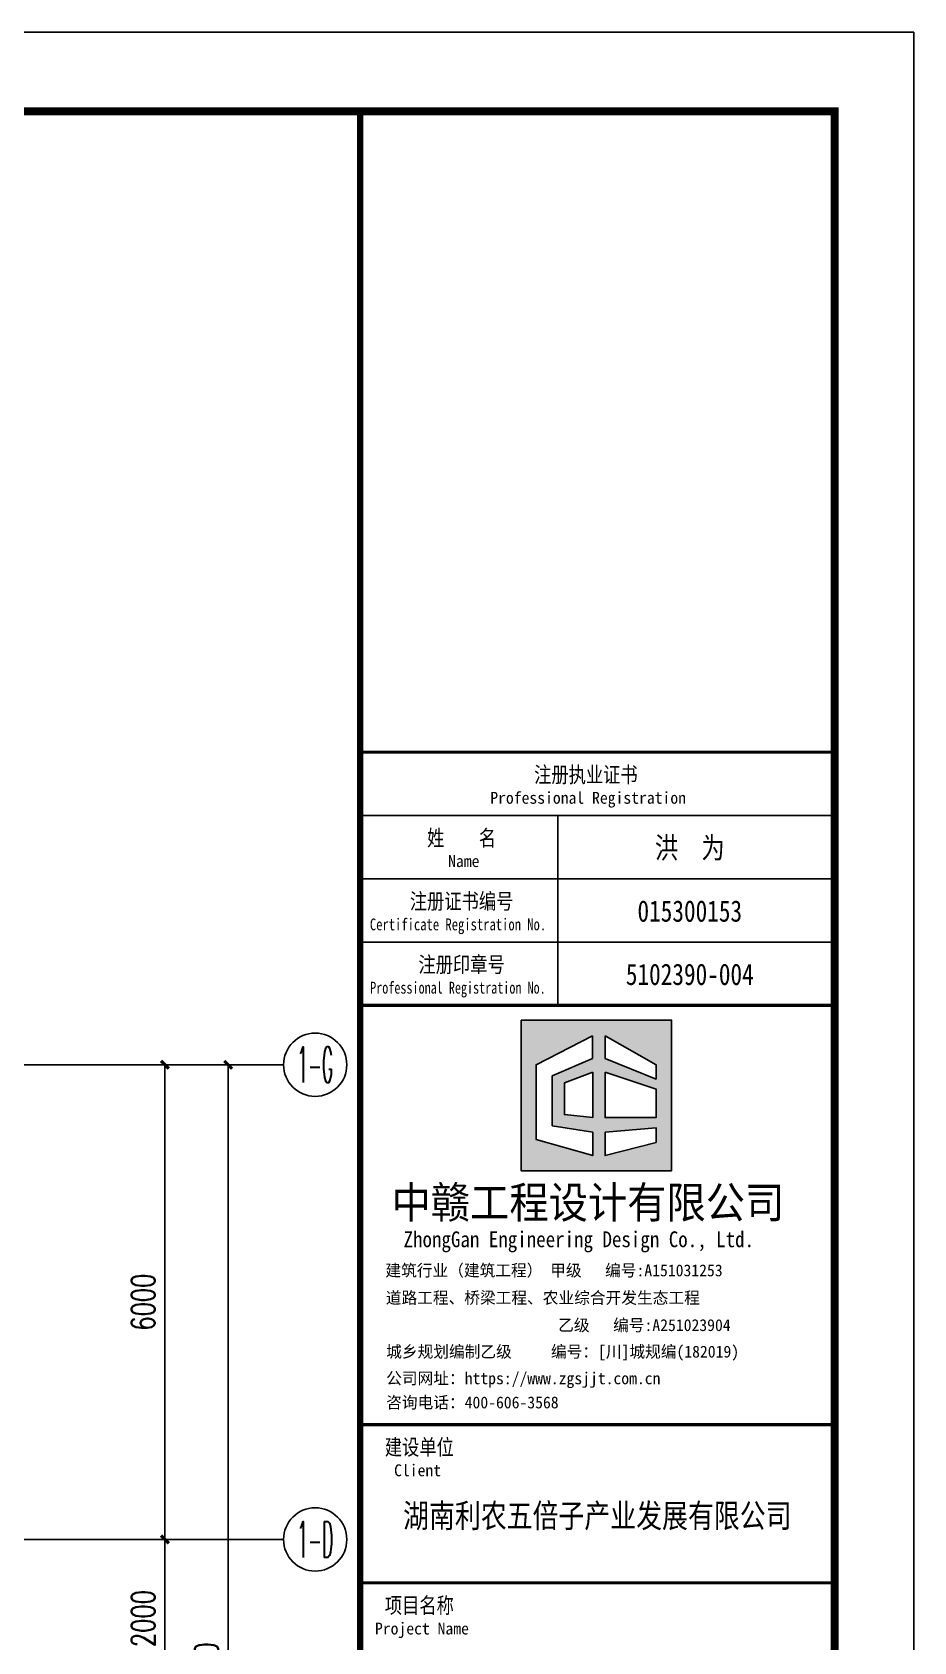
# Model space of a CAD drawing. Extents: x -6243262 to 3079315, y -2914302 to 172723.
# Drawn here: x -2329128 to -2317983, y -711695 to -691350 of the extents above; entities that cross this region are included whole.
import ezdxf
from ezdxf.enums import TextEntityAlignment as Align

# ---------------------------------------------------------------- set-up
doc = ezdxf.new("R2010")
doc.units = 0
doc.header["$LTSCALE"] = 1000
for name, color, linetype in [('AXIS', 3, 'Continuous'), ('AXIS_TEXT', 7, 'Continuous'), ('DOTE', 24, 'Continuous'), ('P-图框', 7, 'Continuous'), ('PUB_TITLE', 4, 'Continuous'), ('中赣LOGO', 7, 'Continuous')]:
    doc.layers.add(name, color=color, linetype=linetype)
doc.styles.add('_TCH_AXIS', font='COMPLEX', dxfattribs={"bigfont": 'GBCBIG'})
doc.styles.add('_TCH_DIM_T3', font='SIMPLEX', dxfattribs={"width": 0.705882, "bigfont": 'GBCBIG'})
doc.styles.add('COMPLEX', font='COMPLEX')
doc.styles.add('STYLE-ARIAL', font='')
doc.styles.add('图签', font='', dxfattribs={"width": 0.66})
doc.styles.add('黑体', font='simhei.ttf')
doc.styles.get('STYLE-ARIAL').set_extended_font_data('NSimSun')
doc.styles.get('图签').set_extended_font_data('SimSun')
doc.dimstyles.new('_TCH_ARCH&&100', dxfattribs={"dimtxt": 297.5, "dimasz": 100, "dimexe": 250, "dimexo": 300, "dimgap": 126.25, "dimtad": 1, "dimdec": 0, "dimzin": 0, "dimdsep": 46, "dimtxsty": '_TCH_DIM_T3', "dimblk": 'ARCHTICK', "dimcen": 0.09, "dimclrt": 7, "dimazin": 2, "dimtfac": 1, "dimtdec": 0, "dimtix": 1, "dimtmove": 2, "dimatfit": 3, "dimfxl": 0, "dimtolj": 1, "dimtzin": 0, "dimarcsym": 0})

# ---------------------------------------------------------------- blocks, each defined once
blk = doc.blocks.new('中赣设计')
at = {"layer": '中赣LOGO'}
h = blk.add_hatch(color=256, dxfattribs=at)
h.dxf.hatch_style = 1
h.paths.add_polyline_path([(355563.01, 340.95), (355563.01, 319.81), (355584.16, 319.81), (355584.16, 340.95)])
h.paths.add_polyline_path([(355581.97, 334.69), (355581.97, 332.68), (355574.81, 335.58), (355574.81, 338.73)], flags=16)
h.paths.add_polyline_path([(355581.97, 331.28), (355581.97, 327.26), (355574.81, 327.26), (355574.81, 333.64)], flags=16)
h.paths.add_polyline_path([(355573.04, 335.58), (355567.39, 333.12), (355567.39, 326.13), (355573.08, 325.21), (355573.08, 321.94), (355565.12, 324.21), (355565.12, 334.7), (355573.04, 338.73)], flags=16)
h.paths.add_polyline_path([(355573.08, 333.64), (355573.08, 327.26), (355569.1, 327.7), (355569.1, 332.14)], flags=16)
h.paths.add_polyline_path([(355581.97, 325.85), (355581.97, 323.77), (355574.81, 321.94), (355574.81, 325.21)], flags=16)
blk.add_lwpolyline([(355563.01, 340.95), (355584.16, 340.95), (355584.16, 319.81), (355563.01, 319.81)], close=True, dxfattribs=at)
for points in [[(355573.04, 338.73), (355573.04, 335.58), (355567.39, 333.12), (355567.39, 326.13), (355573.08, 325.21), (355573.08, 321.94), (355565.12, 324.21), (355565.12, 334.7), (355573.04, 338.73)], [(355574.81, 338.73), (355574.81, 335.58), (355581.97, 332.68), (355581.97, 334.69), (355574.81, 338.73)], [(355573.08, 333.64), (355573.08, 327.26), (355569.1, 327.7), (355569.1, 332.14), (355573.08, 333.64)], [(355574.81, 333.64), (355574.81, 327.26), (355581.97, 327.26), (355581.97, 331.28), (355574.81, 333.64)], [(355574.81, 325.21), (355574.81, 321.94), (355581.97, 323.77), (355581.97, 325.85), (355574.81, 325.21)]]:
    blk.add_lwpolyline(points, dxfattribs=at)
blk = doc.blocks.new('TQ-A2')
at = {"layer": 'P-图框'}
for p, q in [((-6000, 31100), (0, 31100)), ((-3500, 28700), (-3500, 31100)), ((-6000, 30300), (0, 30300)), ((-6000, 29500), (0, 29500))]:
    blk.add_line(p, q, dxfattribs=at)
for points, const_width in [([(-6000, 40000), (-6000, 0)], 80), ([(-6000, 31900), (0, 31900)], 40)]:
    blk.add_lwpolyline(points, dxfattribs=dict(at, const_width=const_width))
blk.add_lwpolyline([(-6000, 31900), (-6000, 0), (0, 0), (0, 31900)], close=True, dxfattribs=at)
at = {"layer": 'P-图框', "linetype": 'Continuous', "const_width": 40}
for points in [[(-6000, 28700), (0, 28700)], [(-6000, 23400), (0, 23400)], [(-6000, 21400), (0, 21400)]]:
    blk.add_lwpolyline(points, dxfattribs=at)
at = {"layer": '中赣LOGO', "xscale": 90, "yscale": 90, "zscale": 90}
blk.add_blockref('中赣设计', (-32004636, -2173), dxfattribs=at)
at = {"layer": 'P-图框'}
for s, height, style, width, p in [('注册执业证书', 200, '图签', 0.8, (-3145, 31616)), ('Professional Registration', 150, 'STYLE-ARIAL', 0.97, (-3117, 31323)), ('姓    名', 200, '图签', 0.8, (-4717, 30816)), ('Name', 150, 'STYLE-ARIAL', 0.97, (-4689, 30523)), ('注册证书编号', 200, '图签', 0.8, (-4717, 30016)), ('Certificate Registration No. ', 150, 'STYLE-ARIAL', 0.78, (-4722, 29723)), ('注册印章号', 200, '图签', 0.8, (-4717, 29216)), ('Professional Registration No.', 150, 'STYLE-ARIAL', 0.75, (-4763, 28923)), ('建设单位', 200, '图签', 0.8, (-5251, 23116)), ('Client', 150, 'STYLE-ARIAL', 0.97, (-5273, 22823)), ('项目名称', 200, '图签', 0.8, (-5251, 21116)), ('Project Name', 150, 'STYLE-ARIAL', 0.97, (-5218, 20823))]:
    blk.add_text(s, height=height, dxfattribs=dict(at, style=style, width=width)).set_placement(p, align=Align.MIDDLE_CENTER)
at = {"layer": 'P-图框', "color": 6, "style": '图签', "width": 0.8}
for s, height, p in [('洪  为', 270, (-1832, 30692)), ('015300153', 270, (-1832, 29892)), ('5102390-004', 270, (-1832, 29092)), ('湖南利农五倍子产业发展有限公司', 300, (-3001, 22249))]:
    blk.add_text(s, height=height, dxfattribs=at).set_placement(p, align=Align.MIDDLE_CENTER)
at = {"layer": 'P-图框'}
for s, height, style, width, p in [('中赣工程设计有限公司', 400, '黑体', 0.91, (-5602, 26009)), ('ZhongGan Engineering Design Co., Ltd.', 200, 'STYLE-ARIAL', 0.88, (-5450, 25643)), ('建筑行业（建筑工程） 甲级   编号:A151031253', 150, 'STYLE-ARIAL', 0.97, (-5680, 25275)), ('道路工程、桥梁工程、农业综合开发生态工程', 150, 'STYLE-ARIAL', 0.97, (-5675, 24929)), ('乙级   编号:A251023904', 150, 'STYLE-ARIAL', 0.97, (-3495, 24583)), ('城乡规划编制乙级     编号：[川]城规编(182019)', 150, 'STYLE-ARIAL', 0.97, (-5670, 24248)), ('公司网址：https://www.zgsjjt.com.cn', 150, 'STYLE-ARIAL', 0.97, (-5670, 23911)), ('咨询电话：400-606-3568', 150, 'STYLE-ARIAL', 0.97, (-5670, 23606))]:
    blk.add_text(s, height=height, dxfattribs=dict(at, style=style, width=width)).set_placement(p)
blk = doc.blocks.new('_ArchTick')
at = {"color": 0, "linetype": 'ByBlock', "const_width": 0.4}
blk.add_lwpolyline([(-0.5, -0.5), (0.5, 0.5)], dxfattribs=at)
blk = doc.blocks.new('*D1255')
at = {"layer": 'AXIS', "color": 0, "lineweight": -2, "transparency": 16777216}
for p, q in [((-2328450, -710402), (-2327200, -710402)), ((-2327450, -712402), (-2327450, -710402)), ((-2328450, -712402), (-2327200, -712402))]:
    blk.add_line(p, q, dxfattribs=at)
at = {"layer": 'Defpoints', "color": 0, "transparency": 16777216}
for p in [(-2328750, -710402), (-2327450, -710402), (-2328750, -712402)]:
    blk.add_point(p, dxfattribs=at)
at = {"layer": 'AXIS', "color": 0, "lineweight": -2, "transparency": 16777216, "xscale": 100, "yscale": 100, "zscale": 100}
for p, rotation in [((-2327450, -710402), 90), ((-2327450, -712402), 270)]:
    blk.add_blockref('_ArchTick', p, dxfattribs=dict(at, rotation=rotation))
at = {"layer": 'AXIS', "color": 7, "transparency": 16777216, "insert": (-2327725, -711402), "char_height": 297.5, "attachment_point": 5, "rotation": 90, "style": '_TCH_DIM_T3'}
blk.add_mtext('\\A1;2000', dxfattribs=at)
blk = doc.blocks.new('*D1256')
at = {"layer": 'AXIS', "color": 0, "lineweight": -2, "transparency": 16777216}
for p, q in [((-2328450, -704402), (-2327200, -704402)), ((-2327450, -710402), (-2327450, -704402)), ((-2328450, -710402), (-2327200, -710402))]:
    blk.add_line(p, q, dxfattribs=at)
at = {"layer": 'Defpoints', "color": 0, "transparency": 16777216}
for p in [(-2328750, -704402), (-2327450, -704402), (-2328750, -710402)]:
    blk.add_point(p, dxfattribs=at)
at = {"layer": 'AXIS', "color": 0, "lineweight": -2, "transparency": 16777216, "xscale": 100, "yscale": 100, "zscale": 100}
for p, rotation in [((-2327450, -704402), 90), ((-2327450, -710402), 270)]:
    blk.add_blockref('_ArchTick', p, dxfattribs=dict(at, rotation=rotation))
at = {"layer": 'AXIS', "color": 7, "transparency": 16777216, "insert": (-2327725, -707402), "char_height": 297.5, "attachment_point": 5, "rotation": 90, "style": '_TCH_DIM_T3'}
blk.add_mtext('\\A1;6000', dxfattribs=at)
blk = doc.blocks.new('*D1257')
at = {"layer": 'AXIS', "color": 0, "lineweight": -2, "transparency": 16777216}
for p, q in [((-2328450, -704402), (-2326400, -704402)), ((-2326650, -719902), (-2326650, -704402)), ((-2328450, -719902), (-2326400, -719902))]:
    blk.add_line(p, q, dxfattribs=at)
at = {"layer": 'Defpoints', "color": 0, "transparency": 16777216}
for p in [(-2328750, -704402), (-2326650, -704402), (-2328750, -719902)]:
    blk.add_point(p, dxfattribs=at)
at = {"layer": 'AXIS', "color": 0, "lineweight": -2, "transparency": 16777216, "xscale": 100, "yscale": 100, "zscale": 100}
for p, rotation in [((-2326650, -704402), 90), ((-2326650, -719902), 270)]:
    blk.add_blockref('_ArchTick', p, dxfattribs=dict(at, rotation=rotation))
at = {"layer": 'AXIS', "color": 7, "transparency": 16777216, "insert": (-2326925, -712152), "char_height": 297.5, "attachment_point": 5, "rotation": 90, "style": '_TCH_DIM_T3'}
blk.add_mtext('\\A1;15500', dxfattribs=at)
blk = doc.blocks.new('_AXISO')
at = {"color": 0}
blk.add_circle((0, 0), 0.5, dxfattribs=at)
at = {"layer": 'AXIS_TEXT', "color": 0, "style": 'COMPLEX', "width": 1.041667}
blk.add_attdef('A', text='', height=0.56, dxfattribs=at).set_placement((-0.25, -0.28), (0.25, -0.28), align=Align.FIT)

msp = doc.modelspace()

# ---------------------------------------------------------------- linework, layer by layer
at = {"layer": 'AXIS'}
for p, q in [((-2328750.4, -704401.6), (-2325950.4, -704401.6)), ((-2328750.4, -710401.6), (-2325950.4, -710401.6))]:
    msp.add_line(p, q, dxfattribs=at)
at = {"layer": 'DOTE'}
for p, q in [((-2328750.4, -704401.6), (-2370950.4, -704401.6)), ((-2328750.4, -710401.6), (-2370950.4, -710401.6))]:
    msp.add_line(p, q, dxfattribs=at)
at = {"layer": 'PUB_TITLE'}
msp.add_lwpolyline([(-2377382.9, -733350.5), (-2317982.9, -733350.5), (-2317982.9, -691350.5), (-2377382.9, -691350.5)], close=True, dxfattribs=at)
at = {"layer": 'PUB_TITLE', "const_width": 100}
msp.add_lwpolyline([(-2375882.9, -732350.5), (-2318982.9, -732350.5), (-2318982.9, -692350.5), (-2375882.9, -692350.5)], close=True, dxfattribs=at)

# ---------------------------------------------------------------- block references
at = {"layer": 'AXIS'}
ref = msp.add_blockref('_AXISO', (-2325550.4, -704401.6), dxfattribs=dict(at, xscale=800, yscale=800, zscale=800))
ref.add_attrib('A', '1-G', dxfattribs={"layer": 'AXIS_TEXT', "height": 452.55, "style": '_TCH_AXIS', "width": 0.355932}).set_placement((-2325776.7, -704627.8), (-2325324.1, -704627.8), align=Align.FIT)
ref = msp.add_blockref('_AXISO', (-2325550.4, -710401.6), dxfattribs=dict(at, xscale=800, yscale=800, zscale=800))
ref.add_attrib('A', '1-D', dxfattribs={"layer": 'AXIS_TEXT', "height": 452.55, "style": '_TCH_AXIS', "width": 0.362069}).set_placement((-2325776.7, -710627.8), (-2325324.1, -710627.8), align=Align.FIT)
at = {"layer": 'P-图框'}
msp.add_blockref('TQ-A2', (-2318982.9, -732350.5), dxfattribs=at)

# ---------------------------------------------------------------- dimensions: what is measured, and where the dimension line sits
at = {"layer": 'AXIS'}
for p1, p2, distance, picture, middle in [((-2328750.4, -710401.6), (-2328750.4, -704401.6), -1300, '*D1256', (-2327725.4, -707401.6)), ((-2328750.4, -719901.6), (-2328750.4, -704401.6), -2100, '*D1257', (-2326925.4, -712151.6)), ((-2328750.4, -712401.6), (-2328750.4, -710401.6), -1300, '*D1255', (-2327725.4, -711401.6))]:
    dim = msp.add_aligned_dim(p1=p1, p2=p2, distance=distance, dimstyle='_TCH_ARCH&&100', dxfattribs=at)
    dim.commit()
    dim.dimension.update_dxf_attribs({"geometry": picture, "text_midpoint": middle})

doc.saveas('drawing.dxf')
